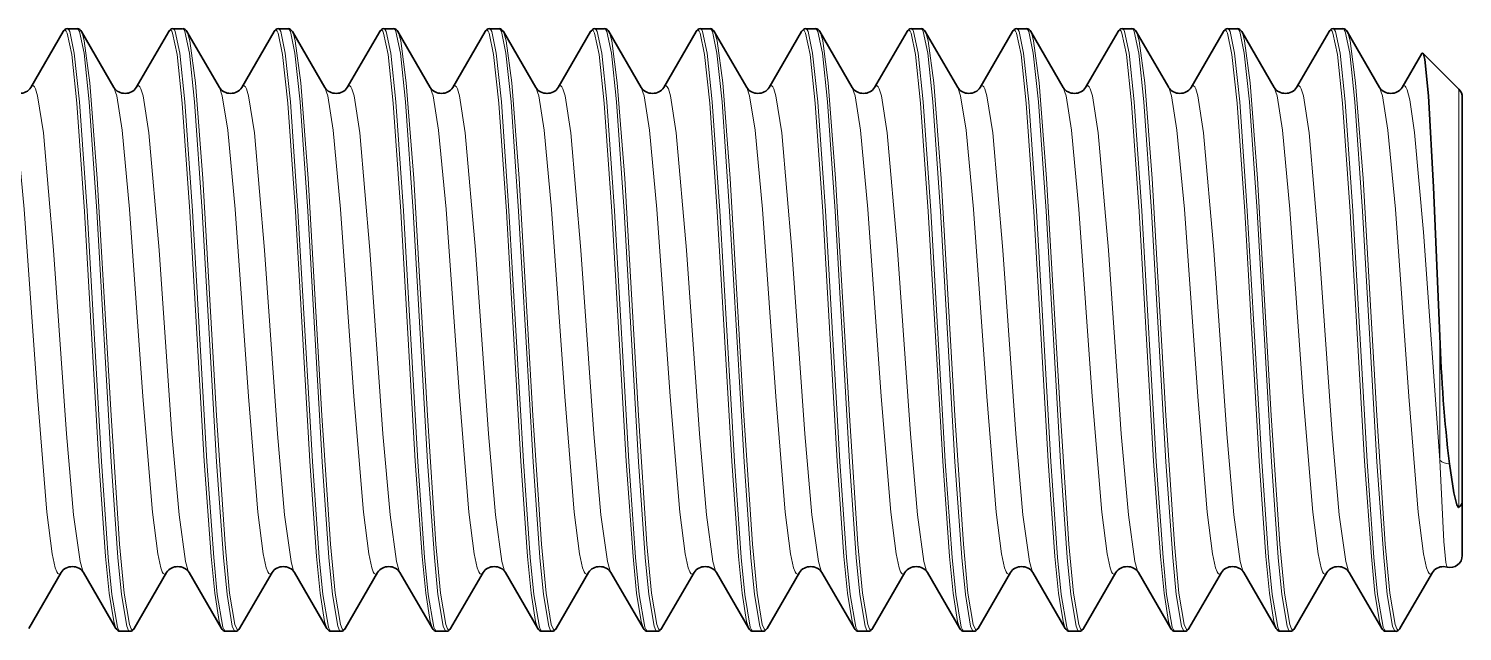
# Model space of a CAD drawing. Extents: x 276 to 976, y 40 to 757.
# Drawn here: x 285.85 to 295.36, y 384.44 to 388.44 of the extents above; entities that cross this region are included whole.
import ezdxf

# ---------------------------------------------------------------- set-up
doc = ezdxf.new("R2010")
doc.units = 0

msp = doc.modelspace()

# ---------------------------------------------------------------- linework, layer by layer
at = {"color": 7, "lineweight": 35, "ltscale": 0.010723}
for p, q in [((286.0783, 388.4178), (285.863, 388.0469)), ((286.7783, 388.4178), (286.563, 388.0469)), ((287.4783, 388.4178), (287.2629, 388.0469)), ((288.1783, 388.4178), (287.963, 388.0469)), ((288.8784, 388.4178), (288.663, 388.0469)), ((289.5783, 388.4178), (289.363, 388.0469)), ((290.2783, 388.4178), (290.063, 388.0469)), ((290.9783, 388.4178), (290.7629, 388.0469)), ((291.6783, 388.4178), (291.463, 388.0469)), ((292.3784, 388.4178), (292.163, 388.0469)), ((293.0783, 388.4178), (292.863, 388.0469)), ((293.7783, 388.4178), (293.563, 388.0469)), ((294.4783, 388.4178), (294.2629, 388.0469)), ((286.4283, 384.4565), (286.213, 384.8274)), ((287.1284, 384.4565), (286.913, 384.8274)), ((287.8283, 384.4565), (287.613, 384.8274)), ((288.5283, 384.4565), (288.313, 384.8274)), ((289.2283, 384.4565), (289.0129, 384.8274)), ((289.9283, 384.4565), (289.713, 384.8274)), ((290.6284, 384.4565), (290.413, 384.8274)), ((291.3283, 384.4565), (291.113, 384.8274)), ((292.0283, 384.4565), (291.813, 384.8274)), ((292.7283, 384.4565), (292.5129, 384.8274)), ((293.4283, 384.4565), (293.213, 384.8274)), ((294.1284, 384.4565), (293.913, 384.8274)), ((294.8283, 384.4565), (294.613, 384.8274))]:
    msp.add_line(p, q, dxfattribs=at)
at = {"color": 7, "lineweight": 35, "ltscale": 0.00161}
for p, q in [((286.1708, 388.4371), (286.1064, 388.4371)), ((288.2708, 388.4371), (288.2064, 388.4371)), ((288.9708, 388.4371), (288.9064, 388.4371)), ((289.6708, 388.4371), (289.6064, 388.4371)), ((291.7708, 388.4371), (291.7064, 388.4371)), ((292.4708, 388.4371), (292.4064, 388.4371)), ((293.1708, 388.4371), (293.1064, 388.4371)), ((286.5208, 384.4371), (286.4564, 384.4371)), ((287.2208, 384.4371), (287.1564, 384.4371)), ((287.9208, 384.4371), (287.8564, 384.4371)), ((290.0208, 384.4371), (289.9564, 384.4371)), ((290.7208, 384.4371), (290.6564, 384.4371)), ((291.4208, 384.4371), (291.3564, 384.4371)), ((293.5208, 384.4371), (293.4564, 384.4371)), ((294.2208, 384.4371), (294.1564, 384.4371)), ((294.9209, 384.4371), (294.8565, 384.4371))]:
    msp.add_line(p, q, dxfattribs=at)
at = {"color": 7, "lineweight": 35, "ltscale": 0.010724}
for p, q in [((286.199, 388.4178), (286.4144, 388.0469)), ((286.899, 388.4178), (287.1143, 388.0469)), ((287.5989, 388.4178), (287.8144, 388.0469)), ((288.299, 388.4178), (288.5143, 388.0469)), ((288.999, 388.4178), (289.2144, 388.0469)), ((289.699, 388.4178), (289.9144, 388.0469)), ((290.399, 388.4178), (290.6143, 388.0469)), ((291.0989, 388.4178), (291.3144, 388.0469)), ((291.799, 388.4178), (292.0143, 388.0469)), ((292.499, 388.4178), (292.7144, 388.0469)), ((293.199, 388.4178), (293.4144, 388.0469)), ((293.899, 388.4178), (294.1143, 388.0469)), ((294.5989, 388.4178), (294.8144, 388.0469)), ((286.549, 384.4564), (286.7643, 384.8274)), ((287.249, 384.4564), (287.4644, 384.8274)), ((287.949, 384.4564), (288.1644, 384.8274)), ((288.649, 384.4564), (288.8643, 384.8274)), ((290.049, 384.4564), (290.2643, 384.8274)), ((290.749, 384.4564), (290.9644, 384.8274)), ((291.449, 384.4564), (291.6644, 384.8274)), ((292.149, 384.4564), (292.3643, 384.8274)), ((293.549, 384.4564), (293.7643, 384.8274)), ((294.249, 384.4564), (294.4644, 384.8274))]:
    msp.add_line(p, q, dxfattribs=at)
at = {"color": 7, "lineweight": 35, "ltscale": 0.001611}
for p, q in [((286.8708, 388.4371), (286.8064, 388.4371)), ((287.5708, 388.4371), (287.5064, 388.4371)), ((290.3708, 388.4371), (290.3064, 388.4371)), ((291.0708, 388.4371), (291.0064, 388.4371)), ((293.8708, 388.4371), (293.8064, 388.4371)), ((294.5708, 388.4371), (294.5064, 388.4371)), ((288.6208, 384.4371), (288.5564, 384.4371)), ((289.3208, 384.4371), (289.2564, 384.4371)), ((292.1208, 384.4371), (292.0564, 384.4371)), ((292.8208, 384.4371), (292.7564, 384.4371))]:
    msp.add_line(p, q, dxfattribs=at)
at = {"color": 7, "lineweight": 35, "ltscale": 0.008427}
msp.add_line((295.3395, 388.0363), (295.1011, 388.2747), dxfattribs=at)
at = {"color": 7, "lineweight": 35, "ltscale": 0.006509}
msp.add_line((295.0938, 388.272), (294.963, 388.0469), dxfattribs=at)
at = {"color": 7, "lineweight": 13, "ltscale": 0.069434}
msp.add_line((295.3395, 388.0363), (295.3395, 385.2589), dxfattribs=at)
at = {"color": 7, "lineweight": 35, "ltscale": 0.066945}
msp.add_line((295.3629, 387.9797), (295.3629, 385.3019), dxfattribs=at)
at = {"color": 7, "lineweight": 13, "ltscale": 0.020564}
msp.add_line((295.2137, 385.5734), (295.2137, 386.3959), dxfattribs=at)
at = {"color": 7, "lineweight": 35, "ltscale": 0.009029}
msp.add_line((295.3629, 385.3019), (295.3629, 384.9408), dxfattribs=at)
at = {"color": 7, "lineweight": 35, "ltscale": 0.000600061}
msp.add_line((295.2386, 384.8665), (295.2625, 384.8635), dxfattribs=at)
at = {"color": 7, "lineweight": 35, "ltscale": 0.010725}
for p, q in [((285.8489, 384.4564), (286.0644, 384.8274)), ((289.3489, 384.4564), (289.5644, 384.8274)), ((292.8489, 384.4564), (293.0644, 384.8274))]:
    msp.add_line(p, q, dxfattribs=at)
at = {"color": 7, "lineweight": 35, "ltscale": 0.010635}
msp.add_line((294.9507, 384.4595), (295.1644, 384.8274), dxfattribs=at)
at = {"color": 7, "lineweight": 35, "ltscale": 0.000162119}
msp.add_line((294.9507, 384.4595), (294.9474, 384.4539), dxfattribs=at)
at = {"color": 7, "lineweight": 13, "ltscale": 0.000150475}
msp.add_line((294.9477, 384.4543), (294.9507, 384.4595), dxfattribs=at)
at = {"color": 7, "lineweight": 13}
for points in [[(286.0891, 388.4271), (286.0922, 388.4264), (286.0942, 388.425), (286.0983, 388.4204), (286.1044, 388.4085), (286.1343, 388.2655), (286.1685, 387.9438), (286.2189, 387.2226), (286.3146, 385.5666), (286.3595, 384.9341), (286.3835, 384.6903)], [(286.1064, 388.4371), (286.1095, 388.4364), (286.1115, 388.4351), (286.1156, 388.4305), (286.1217, 388.4185), (286.1516, 388.2751), (286.1857, 387.9521), (286.2362, 387.2273), (286.3318, 385.5634), (286.3768, 384.9273), (286.4008, 384.682)], [(286.1709, 388.4371), (286.174, 388.4363), (286.176, 388.435), (286.1801, 388.4303), (286.1862, 388.4183), (286.2161, 388.2744), (286.2502, 387.9512), (286.3006, 387.2264), (286.3962, 385.563), (286.4412, 384.9272), (286.4651, 384.682)], [(286.199, 388.4178), (286.2054, 388.4034), (286.2182, 388.3555), (286.2551, 388.0786), (286.3042, 387.4418), (286.3954, 385.8706), (286.4519, 385.0148), (286.4824, 384.6912)], [(286.7891, 388.4271), (286.7922, 388.4264), (286.7942, 388.425), (286.7983, 388.4204), (286.8044, 388.4085), (286.8344, 388.2655), (286.8684, 387.9438), (286.9189, 387.2226), (287.0146, 385.5666), (287.0595, 384.9341), (287.0835, 384.6903)], [(286.8064, 388.4371), (286.8095, 388.4364), (286.8115, 388.4351), (286.8156, 388.4305), (286.8217, 388.4185), (286.8516, 388.2751), (286.8857, 387.9521), (286.9362, 387.2273), (287.0319, 385.5634), (287.0768, 384.9273), (287.1008, 384.682)], [(286.8709, 388.4371), (286.874, 388.4363), (286.876, 388.435), (286.8801, 388.4303), (286.8861, 388.4183), (286.9161, 388.2744), (286.9502, 387.9512), (287.0006, 387.2264), (287.0963, 385.563), (287.1411, 384.9272), (287.1651, 384.682)], [(286.899, 388.4178), (286.9054, 388.4034), (286.9182, 388.3555), (286.9551, 388.0786), (287.0042, 387.4418), (287.0953, 385.8706), (287.1519, 385.0148), (287.1824, 384.6912)], [(287.4891, 388.4271), (287.4922, 388.4264), (287.4942, 388.425), (287.4983, 388.4204), (287.5044, 388.4085), (287.5343, 388.2655), (287.5684, 387.9438), (287.6189, 387.2226), (287.7146, 385.5666), (287.7595, 384.9341), (287.7835, 384.6903)], [(287.5064, 388.4371), (287.5095, 388.4364), (287.5115, 388.4351), (287.5156, 388.4305), (287.5217, 388.4185), (287.5516, 388.2751), (287.5858, 387.9521), (287.6362, 387.2273), (287.7319, 385.5634), (287.7768, 384.9273), (287.8008, 384.682)], [(287.5709, 388.4371), (287.5739, 388.4363), (287.576, 388.435), (287.58, 388.4303), (287.5862, 388.4183), (287.6161, 388.2744), (287.6501, 387.9512), (287.7006, 387.2264), (287.7962, 385.563), (287.8412, 384.9272), (287.8651, 384.682)], [(287.5989, 388.4178), (287.6054, 388.4034), (287.6182, 388.3555), (287.6552, 388.0786), (287.7042, 387.4418), (287.7953, 385.8706), (287.8519, 385.0148), (287.8824, 384.6912)], [(288.1891, 388.4271), (288.1922, 388.4264), (288.1942, 388.425), (288.1983, 388.4204), (288.2044, 388.4085), (288.2343, 388.2655), (288.2684, 387.9438), (288.3189, 387.2226), (288.4146, 385.5666), (288.4595, 384.9341), (288.4835, 384.6903)], [(288.2064, 388.4371), (288.2095, 388.4364), (288.2115, 388.4351), (288.2156, 388.4305), (288.2217, 388.4185), (288.2516, 388.2751), (288.2857, 387.9521), (288.3362, 387.2273), (288.4319, 385.5634), (288.4768, 384.9273), (288.5008, 384.682)], [(288.2709, 388.4371), (288.2739, 388.4363), (288.276, 388.435), (288.28, 388.4303), (288.2861, 388.4183), (288.3161, 388.2744), (288.3502, 387.9512), (288.4006, 387.2264), (288.4962, 385.563), (288.5411, 384.9272), (288.5651, 384.682)], [(288.299, 388.4178), (288.3054, 388.4034), (288.3182, 388.3555), (288.3551, 388.0786), (288.4042, 387.4418), (288.4954, 385.8706), (288.5519, 385.0148), (288.5824, 384.6912)], [(288.8891, 388.4271), (288.8922, 388.4264), (288.8942, 388.425), (288.8983, 388.4204), (288.9044, 388.4085), (288.9343, 388.2655), (288.9684, 387.9438), (289.0189, 387.2226), (289.1146, 385.5666), (289.1595, 384.9341), (289.1835, 384.6903)], [(288.9064, 388.4371), (288.9095, 388.4364), (288.9115, 388.4351), (288.9156, 388.4305), (288.9217, 388.4185), (288.9517, 388.2751), (288.9857, 387.9521), (289.0362, 387.2273), (289.1318, 385.5634), (289.1768, 384.9273), (289.2008, 384.682)], [(288.9709, 388.4371), (288.9739, 388.4363), (288.976, 388.435), (288.98, 388.4303), (288.9861, 388.4183), (289.0161, 388.2744), (289.0502, 387.9512), (289.1006, 387.2264), (289.1962, 385.563), (289.2411, 384.9272), (289.2651, 384.682)], [(288.999, 388.4178), (289.0054, 388.4034), (289.0182, 388.3555), (289.0551, 388.0786), (289.1042, 387.4418), (289.1954, 385.8706), (289.2519, 385.0148), (289.2824, 384.6912)], [(289.5891, 388.4271), (289.5922, 388.4264), (289.5942, 388.425), (289.5983, 388.4204), (289.6044, 388.4085), (289.6343, 388.2655), (289.6685, 387.9438), (289.7189, 387.2226), (289.8146, 385.5666), (289.8595, 384.9341), (289.8835, 384.6903)], [(289.6064, 388.4371), (289.6095, 388.4364), (289.6115, 388.4351), (289.6156, 388.4305), (289.6217, 388.4185), (289.6516, 388.2751), (289.6857, 387.9521), (289.7362, 387.2273), (289.8318, 385.5634), (289.8768, 384.9273), (289.9008, 384.682)], [(289.6709, 388.4371), (289.674, 388.4363), (289.676, 388.435), (289.6801, 388.4303), (289.6862, 388.4183), (289.7161, 388.2744), (289.7502, 387.9512), (289.8006, 387.2264), (289.8962, 385.563), (289.9412, 384.9272), (289.9651, 384.682)], [(289.699, 388.4178), (289.7054, 388.4034), (289.7182, 388.3555), (289.7551, 388.0786), (289.8042, 387.4418), (289.8954, 385.8706), (289.9519, 385.0148), (289.9824, 384.6912)], [(290.2891, 388.4271), (290.2922, 388.4264), (290.2942, 388.425), (290.2983, 388.4204), (290.3044, 388.4085), (290.3344, 388.2655), (290.3684, 387.9438), (290.4189, 387.2226), (290.5146, 385.5666), (290.5595, 384.9341), (290.5835, 384.6903)], [(290.3064, 388.4371), (290.3095, 388.4364), (290.3115, 388.4351), (290.3156, 388.4305), (290.3217, 388.4185), (290.3516, 388.2751), (290.3857, 387.9521), (290.4362, 387.2273), (290.5319, 385.5634), (290.5768, 384.9273), (290.6008, 384.682)], [(290.3709, 388.4371), (290.374, 388.4363), (290.376, 388.435), (290.3801, 388.4303), (290.3861, 388.4183), (290.4161, 388.2744), (290.4502, 387.9512), (290.5006, 387.2264), (290.5963, 385.563), (290.6411, 384.9272), (290.6651, 384.682)], [(290.399, 388.4178), (290.4054, 388.4034), (290.4182, 388.3555), (290.4551, 388.0786), (290.5042, 387.4418), (290.5953, 385.8706), (290.6519, 385.0148), (290.6824, 384.6912)], [(290.9891, 388.4271), (290.9922, 388.4264), (290.9942, 388.425), (290.9983, 388.4204), (291.0044, 388.4085), (291.0343, 388.2655), (291.0684, 387.9438), (291.1189, 387.2226), (291.2146, 385.5666), (291.2595, 384.9341), (291.2835, 384.6903)], [(291.0064, 388.4371), (291.0095, 388.4364), (291.0115, 388.4351), (291.0156, 388.4305), (291.0217, 388.4185), (291.0516, 388.2751), (291.0858, 387.9521), (291.1362, 387.2273), (291.2319, 385.5634), (291.2768, 384.9273), (291.3008, 384.682)], [(291.0709, 388.4371), (291.0739, 388.4363), (291.076, 388.435), (291.08, 388.4303), (291.0862, 388.4183), (291.1161, 388.2744), (291.1501, 387.9512), (291.2006, 387.2264), (291.2962, 385.563), (291.3412, 384.9272), (291.3651, 384.682)], [(291.0989, 388.4178), (291.1054, 388.4034), (291.1182, 388.3555), (291.1552, 388.0786), (291.2042, 387.4418), (291.2953, 385.8706), (291.3519, 385.0148), (291.3824, 384.6912)], [(291.6891, 388.4271), (291.6922, 388.4264), (291.6942, 388.425), (291.6983, 388.4204), (291.7044, 388.4085), (291.7343, 388.2655), (291.7684, 387.9438), (291.8189, 387.2226), (291.9146, 385.5666), (291.9595, 384.9341), (291.9835, 384.6903)], [(291.7064, 388.4371), (291.7095, 388.4364), (291.7115, 388.4351), (291.7156, 388.4305), (291.7217, 388.4185), (291.7516, 388.2751), (291.7857, 387.9521), (291.8362, 387.2273), (291.9319, 385.5634), (291.9768, 384.9273), (292.0008, 384.682)], [(291.7709, 388.4371), (291.7739, 388.4363), (291.776, 388.435), (291.78, 388.4303), (291.7861, 388.4183), (291.8161, 388.2744), (291.8502, 387.9512), (291.9006, 387.2264), (291.9962, 385.563), (292.0411, 384.9272), (292.0651, 384.682)], [(291.799, 388.4178), (291.8054, 388.4034), (291.8182, 388.3555), (291.8551, 388.0786), (291.9042, 387.4418), (291.9954, 385.8706), (292.0519, 385.0148), (292.0824, 384.6912)], [(292.3891, 388.4271), (292.3922, 388.4264), (292.3942, 388.425), (292.3983, 388.4204), (292.4044, 388.4085), (292.4343, 388.2655), (292.4684, 387.9438), (292.5189, 387.2226), (292.6146, 385.5666), (292.6595, 384.9341), (292.6835, 384.6903)], [(292.4064, 388.4371), (292.4095, 388.4364), (292.4115, 388.4351), (292.4156, 388.4305), (292.4217, 388.4185), (292.4517, 388.2751), (292.4857, 387.9521), (292.5362, 387.2273), (292.6318, 385.5634), (292.6768, 384.9273), (292.7008, 384.682)], [(292.4709, 388.4371), (292.4739, 388.4363), (292.476, 388.435), (292.48, 388.4303), (292.4861, 388.4183), (292.5161, 388.2744), (292.5502, 387.9512), (292.6006, 387.2264), (292.6962, 385.563), (292.7411, 384.9272), (292.7651, 384.682)], [(292.499, 388.4178), (292.5054, 388.4034), (292.5182, 388.3555), (292.5551, 388.0786), (292.6042, 387.4418), (292.6954, 385.8706), (292.7519, 385.0148), (292.7824, 384.6912)], [(293.0891, 388.4271), (293.0922, 388.4264), (293.0942, 388.425), (293.0983, 388.4204), (293.1044, 388.4085), (293.1343, 388.2655), (293.1685, 387.9438), (293.2189, 387.2226), (293.3146, 385.5666), (293.3595, 384.9341), (293.3835, 384.6903)], [(293.1064, 388.4371), (293.1095, 388.4364), (293.1115, 388.4351), (293.1156, 388.4305), (293.1217, 388.4185), (293.1516, 388.2751), (293.1857, 387.9521), (293.2362, 387.2273), (293.3318, 385.5634), (293.3768, 384.9273), (293.4008, 384.682)], [(293.1709, 388.4371), (293.174, 388.4363), (293.176, 388.435), (293.1801, 388.4303), (293.1862, 388.4183), (293.2161, 388.2744), (293.2502, 387.9512), (293.3006, 387.2264), (293.3962, 385.563), (293.4412, 384.9272), (293.4651, 384.682)], [(293.199, 388.4178), (293.2054, 388.4034), (293.2182, 388.3555), (293.2551, 388.0786), (293.3042, 387.4418), (293.3954, 385.8706), (293.4519, 385.0148), (293.4824, 384.6912)], [(293.7891, 388.4271), (293.7922, 388.4264), (293.7942, 388.425), (293.7983, 388.4204), (293.8044, 388.4085), (293.8344, 388.2655), (293.8684, 387.9438), (293.9189, 387.2226), (294.0146, 385.5666), (294.0595, 384.9341), (294.0835, 384.6903)], [(293.8064, 388.4371), (293.8095, 388.4364), (293.8115, 388.4351), (293.8156, 388.4305), (293.8217, 388.4185), (293.8516, 388.2751), (293.8857, 387.9521), (293.9362, 387.2273), (294.0319, 385.5634), (294.0768, 384.9273), (294.1008, 384.682)], [(293.8709, 388.4371), (293.874, 388.4363), (293.876, 388.435), (293.8801, 388.4303), (293.8861, 388.4183), (293.9161, 388.2744), (293.9502, 387.9512), (294.0006, 387.2264), (294.0963, 385.563), (294.1411, 384.9272), (294.1651, 384.682)], [(293.899, 388.4178), (293.9054, 388.4034), (293.9182, 388.3555), (293.9551, 388.0786), (294.0042, 387.4418), (294.0953, 385.8706), (294.1519, 385.0148), (294.1824, 384.6912)], [(294.4891, 388.4271), (294.4922, 388.4264), (294.4942, 388.425), (294.4983, 388.4204), (294.5044, 388.4085), (294.5343, 388.2655), (294.5684, 387.9438), (294.6189, 387.2226), (294.7146, 385.5666), (294.7595, 384.9341), (294.7835, 384.6903)], [(294.5064, 388.4371), (294.5095, 388.4364), (294.5115, 388.4351), (294.5156, 388.4305), (294.5217, 388.4185), (294.5516, 388.2751), (294.5858, 387.9521), (294.6362, 387.2273), (294.7319, 385.5634), (294.7768, 384.9273), (294.8008, 384.682)], [(294.5709, 388.4371), (294.5739, 388.4363), (294.576, 388.435), (294.58, 388.4303), (294.5862, 388.4183), (294.6161, 388.2744), (294.6501, 387.9512), (294.7006, 387.2264), (294.7962, 385.563), (294.8412, 384.9272), (294.8651, 384.682)], [(294.5989, 388.4178), (294.6054, 388.4034), (294.6182, 388.3555), (294.6552, 388.0786), (294.7042, 387.4418), (294.7953, 385.8706), (294.8519, 385.0148), (294.8824, 384.6912)], [(286.0511, 384.816), (286.046, 384.8178), (286.0425, 384.821), (286.0356, 384.8319), (286.0253, 384.8595), (286.0053, 384.9514), (285.9699, 385.2285), (285.9069, 385.995), (285.8185, 387.2397), (285.7695, 387.7625), (285.7335, 387.9906), (285.7144, 388.0469)], [(286.213, 384.8274), (286.2051, 384.8447), (286.1898, 384.9015), (286.1468, 385.2101), (286.1001, 385.748), (286.014, 386.9681), (285.9465, 387.7453), (285.9082, 387.9917), (285.8941, 388.0373), (285.887, 388.0507), (285.8821, 388.0559), (285.8798, 388.0574), (285.8762, 388.0582)], [(286.7512, 384.816), (286.746, 384.8178), (286.7425, 384.821), (286.7356, 384.8319), (286.7253, 384.8595), (286.7053, 384.9514), (286.6699, 385.2285), (286.6069, 385.995), (286.5185, 387.2397), (286.4695, 387.7625), (286.4335, 387.9906), (286.4144, 388.0469)], [(286.913, 384.8274), (286.9052, 384.8447), (286.8898, 384.9015), (286.8468, 385.2101), (286.8, 385.748), (286.714, 386.9681), (286.6465, 387.7453), (286.6082, 387.9917), (286.5941, 388.0373), (286.5869, 388.0507), (286.5822, 388.0559), (286.5798, 388.0574), (286.5762, 388.0582)], [(287.4512, 384.816), (287.446, 384.8178), (287.4425, 384.821), (287.4356, 384.8319), (287.4253, 384.8595), (287.4053, 384.9514), (287.3699, 385.2285), (287.3069, 385.995), (287.2184, 387.2397), (287.1695, 387.7625), (287.1335, 387.9906), (287.1143, 388.0469)], [(287.613, 384.8274), (287.6052, 384.8447), (287.5898, 384.9015), (287.5468, 385.2101), (287.5001, 385.748), (287.414, 386.9681), (287.3466, 387.7453), (287.3082, 387.9917), (287.2941, 388.0373), (287.2869, 388.0507), (287.2822, 388.0559), (287.2798, 388.0574), (287.2762, 388.0582)], [(288.1512, 384.816), (288.1459, 384.8178), (288.1425, 384.821), (288.1356, 384.8319), (288.1253, 384.8595), (288.1053, 384.9514), (288.0699, 385.2285), (288.007, 385.995), (287.9185, 387.2397), (287.8695, 387.7625), (287.8335, 387.9906), (287.8144, 388.0469)], [(288.313, 384.8274), (288.3052, 384.8447), (288.2898, 384.9015), (288.2468, 385.2101), (288.2001, 385.748), (288.114, 386.9681), (288.0466, 387.7453), (288.0082, 387.9917), (287.9941, 388.0373), (287.9869, 388.0507), (287.9821, 388.0559), (287.9797, 388.0574), (287.9761, 388.0582)], [(288.8512, 384.816), (288.8459, 384.8178), (288.8425, 384.821), (288.8356, 384.8319), (288.8253, 384.8595), (288.8053, 384.9514), (288.7699, 385.2285), (288.7069, 385.995), (288.6185, 387.2397), (288.5695, 387.7625), (288.5334, 387.9906), (288.5143, 388.0469)], [(289.0129, 384.8274), (289.0052, 384.8447), (288.9898, 384.9015), (288.9468, 385.2101), (288.9001, 385.748), (288.814, 386.9681), (288.7466, 387.7453), (288.7082, 387.9917), (288.6941, 388.0373), (288.687, 388.0507), (288.6822, 388.0559), (288.6797, 388.0574), (288.6761, 388.0582)], [(289.5511, 384.816), (289.546, 384.8178), (289.5425, 384.821), (289.5356, 384.8319), (289.5253, 384.8595), (289.5053, 384.9514), (289.4699, 385.2285), (289.4069, 385.995), (289.3185, 387.2397), (289.2695, 387.7625), (289.2335, 387.9906), (289.2144, 388.0469)], [(289.713, 384.8274), (289.7051, 384.8447), (289.6898, 384.9015), (289.6468, 385.2101), (289.6001, 385.748), (289.514, 386.9681), (289.4465, 387.7453), (289.4082, 387.9917), (289.3941, 388.0373), (289.387, 388.0507), (289.3821, 388.0559), (289.3798, 388.0574), (289.3762, 388.0582)], [(290.2512, 384.816), (290.246, 384.8178), (290.2425, 384.821), (290.2356, 384.8319), (290.2253, 384.8595), (290.2053, 384.9514), (290.1699, 385.2285), (290.1069, 385.995), (290.0185, 387.2397), (289.9695, 387.7625), (289.9335, 387.9906), (289.9144, 388.0469)], [(290.413, 384.8274), (290.4052, 384.8447), (290.3898, 384.9015), (290.3468, 385.2101), (290.3, 385.748), (290.214, 386.9681), (290.1465, 387.7453), (290.1082, 387.9917), (290.0941, 388.0373), (290.0869, 388.0507), (290.0822, 388.0559), (290.0798, 388.0574), (290.0762, 388.0582)], [(290.9512, 384.816), (290.946, 384.8178), (290.9425, 384.821), (290.9356, 384.8319), (290.9253, 384.8595), (290.9053, 384.9514), (290.8699, 385.2285), (290.8069, 385.995), (290.7184, 387.2397), (290.6695, 387.7625), (290.6335, 387.9906), (290.6143, 388.0469)], [(291.113, 384.8274), (291.1052, 384.8447), (291.0898, 384.9015), (291.0468, 385.2101), (291.0001, 385.748), (290.914, 386.9681), (290.8466, 387.7453), (290.8082, 387.9917), (290.7941, 388.0373), (290.7869, 388.0507), (290.7822, 388.0559), (290.7798, 388.0574), (290.7762, 388.0582)], [(291.6512, 384.816), (291.6459, 384.8178), (291.6425, 384.821), (291.6356, 384.8319), (291.6253, 384.8595), (291.6053, 384.9514), (291.5699, 385.2285), (291.507, 385.995), (291.4185, 387.2397), (291.3695, 387.7625), (291.3335, 387.9906), (291.3144, 388.0469)], [(291.813, 384.8274), (291.8052, 384.8447), (291.7898, 384.9015), (291.7468, 385.2101), (291.7001, 385.748), (291.614, 386.9681), (291.5466, 387.7453), (291.5082, 387.9917), (291.4941, 388.0373), (291.4869, 388.0507), (291.4821, 388.0559), (291.4797, 388.0574), (291.4761, 388.0582)], [(292.3512, 384.816), (292.3459, 384.8178), (292.3425, 384.821), (292.3356, 384.8319), (292.3253, 384.8595), (292.3053, 384.9514), (292.2699, 385.2285), (292.2069, 385.995), (292.1185, 387.2397), (292.0695, 387.7625), (292.0334, 387.9906), (292.0143, 388.0469)], [(292.5129, 384.8274), (292.5052, 384.8447), (292.4898, 384.9015), (292.4468, 385.2101), (292.4001, 385.748), (292.314, 386.9681), (292.2466, 387.7453), (292.2082, 387.9917), (292.1941, 388.0373), (292.187, 388.0507), (292.1822, 388.0559), (292.1797, 388.0574), (292.1761, 388.0582)], [(293.0511, 384.816), (293.046, 384.8178), (293.0425, 384.821), (293.0356, 384.8319), (293.0253, 384.8595), (293.0053, 384.9514), (292.9699, 385.2285), (292.9069, 385.995), (292.8185, 387.2397), (292.7695, 387.7625), (292.7335, 387.9906), (292.7144, 388.0469)], [(293.213, 384.8274), (293.2051, 384.8447), (293.1898, 384.9015), (293.1468, 385.2101), (293.1001, 385.748), (293.014, 386.9681), (292.9465, 387.7453), (292.9082, 387.9917), (292.8941, 388.0373), (292.887, 388.0507), (292.8821, 388.0559), (292.8798, 388.0574), (292.8762, 388.0582)], [(293.7512, 384.816), (293.746, 384.8178), (293.7425, 384.821), (293.7356, 384.8319), (293.7253, 384.8595), (293.7053, 384.9514), (293.6699, 385.2285), (293.6069, 385.995), (293.5185, 387.2397), (293.4695, 387.7625), (293.4335, 387.9906), (293.4144, 388.0469)], [(293.913, 384.8274), (293.9052, 384.8447), (293.8898, 384.9015), (293.8468, 385.2101), (293.8, 385.748), (293.714, 386.9681), (293.6465, 387.7453), (293.6082, 387.9917), (293.5941, 388.0373), (293.5869, 388.0507), (293.5822, 388.0559), (293.5798, 388.0574), (293.5762, 388.0582)], [(294.4512, 384.816), (294.446, 384.8178), (294.4425, 384.821), (294.4356, 384.8319), (294.4253, 384.8595), (294.4053, 384.9514), (294.3699, 385.2285), (294.3069, 385.995), (294.2184, 387.2397), (294.1695, 387.7625), (294.1335, 387.9906), (294.1143, 388.0469)], [(294.613, 384.8274), (294.6052, 384.8447), (294.5898, 384.9015), (294.5468, 385.2101), (294.5001, 385.748), (294.414, 386.9681), (294.3466, 387.7453), (294.3082, 387.9917), (294.2941, 388.0373), (294.2869, 388.0507), (294.2822, 388.0559), (294.2798, 388.0574), (294.2762, 388.0582)], [(295.1512, 384.816), (295.1459, 384.8178), (295.1425, 384.821), (295.1356, 384.8319), (295.1253, 384.8595), (295.1053, 384.9514), (295.0699, 385.2285), (295.007, 385.995), (294.9185, 387.2397), (294.8695, 387.7625), (294.8335, 387.9906), (294.8144, 388.0469)], [(295.2137, 385.5734), (295.1052, 387.0868), (295.0462, 387.748), (295.014, 387.9658), (294.9969, 388.0302), (294.9877, 388.0495), (294.9831, 388.0551), (294.9785, 388.0579), (294.9761, 388.0582)], [(295.2137, 385.5734), (295.2394, 385.0342), (295.2529, 384.8944), (295.2593, 384.8675), (295.2614, 384.8641), (295.2625, 384.8635)], [(286.4283, 384.4565), (286.4131, 384.5012), (286.3835, 384.6903)], [(286.4564, 384.4371), (286.4543, 384.4375), (286.4502, 384.4403), (286.446, 384.4459), (286.4378, 384.4652), (286.4008, 384.682)], [(286.4651, 384.682), (286.5, 384.4719), (286.512, 384.4435), (286.516, 384.439), (286.518, 384.4378), (286.5209, 384.4371)], [(286.4824, 384.6912), (286.5173, 384.4819), (286.5293, 384.4535), (286.5333, 384.4491), (286.5353, 384.4478), (286.5382, 384.4471)], [(287.1284, 384.4565), (287.1131, 384.5012), (287.0835, 384.6903)], [(287.1564, 384.4371), (287.1544, 384.4375), (287.1502, 384.4403), (287.1461, 384.4459), (287.1378, 384.4652), (287.1008, 384.682)], [(287.1651, 384.682), (287.2, 384.4719), (287.212, 384.4435), (287.216, 384.439), (287.218, 384.4378), (287.2209, 384.4371)], [(287.1824, 384.6912), (287.2173, 384.4819), (287.2293, 384.4535), (287.2333, 384.4491), (287.2353, 384.4478), (287.2382, 384.4471)], [(287.8283, 384.4565), (287.8131, 384.5012), (287.7835, 384.6903)], [(287.8564, 384.4371), (287.8544, 384.4375), (287.8502, 384.4403), (287.8461, 384.4459), (287.8378, 384.4652), (287.8008, 384.682)], [(287.8651, 384.682), (287.9, 384.4719), (287.912, 384.4435), (287.916, 384.439), (287.918, 384.4378), (287.9209, 384.4371)], [(287.8824, 384.6912), (287.9173, 384.4819), (287.9293, 384.4535), (287.9333, 384.4491), (287.9353, 384.4478), (287.9382, 384.4471)], [(288.5283, 384.4565), (288.5131, 384.5012), (288.4835, 384.6903)], [(288.5564, 384.4371), (288.5544, 384.4375), (288.5502, 384.4403), (288.5461, 384.4459), (288.5378, 384.4652), (288.5008, 384.682)], [(288.5651, 384.682), (288.6, 384.4719), (288.612, 384.4435), (288.616, 384.439), (288.618, 384.4378), (288.6209, 384.4371)], [(288.5824, 384.6912), (288.6173, 384.4819), (288.6293, 384.4535), (288.6333, 384.4491), (288.6353, 384.4478), (288.6382, 384.4471)], [(289.2283, 384.4565), (289.2131, 384.5012), (289.1835, 384.6903)], [(289.2564, 384.4371), (289.2543, 384.4375), (289.2502, 384.4403), (289.246, 384.4459), (289.2378, 384.4652), (289.2008, 384.682)], [(289.2651, 384.682), (289.3, 384.4719), (289.312, 384.4435), (289.316, 384.439), (289.318, 384.4378), (289.3209, 384.4371)], [(289.2824, 384.6912), (289.3173, 384.4819), (289.3293, 384.4535), (289.3333, 384.4491), (289.3353, 384.4478), (289.3382, 384.4471)], [(289.9283, 384.4565), (289.9131, 384.5012), (289.8835, 384.6903)], [(289.9564, 384.4371), (289.9543, 384.4375), (289.9502, 384.4403), (289.946, 384.4459), (289.9378, 384.4652), (289.9008, 384.682)], [(289.9651, 384.682), (290, 384.4719), (290.012, 384.4435), (290.016, 384.439), (290.018, 384.4378), (290.0209, 384.4371)], [(289.9824, 384.6912), (290.0173, 384.4819), (290.0293, 384.4535), (290.0333, 384.4491), (290.0353, 384.4478), (290.0382, 384.4471)], [(290.6284, 384.4565), (290.6131, 384.5012), (290.5835, 384.6903)], [(290.6564, 384.4371), (290.6544, 384.4375), (290.6502, 384.4403), (290.6461, 384.4459), (290.6378, 384.4652), (290.6008, 384.682)], [(290.6651, 384.682), (290.7, 384.4719), (290.712, 384.4435), (290.716, 384.439), (290.718, 384.4378), (290.7209, 384.4371)], [(290.6824, 384.6912), (290.7173, 384.4819), (290.7293, 384.4535), (290.7333, 384.4491), (290.7353, 384.4478), (290.7382, 384.4471)], [(291.3283, 384.4565), (291.3131, 384.5012), (291.2835, 384.6903)], [(291.3564, 384.4371), (291.3544, 384.4375), (291.3502, 384.4403), (291.3461, 384.4459), (291.3378, 384.4652), (291.3008, 384.682)], [(291.3651, 384.682), (291.4, 384.4719), (291.412, 384.4435), (291.416, 384.439), (291.418, 384.4378), (291.4209, 384.4371)], [(291.3824, 384.6912), (291.4173, 384.4819), (291.4293, 384.4535), (291.4333, 384.4491), (291.4353, 384.4478), (291.4382, 384.4471)], [(292.0283, 384.4565), (292.0131, 384.5012), (291.9835, 384.6903)], [(292.0564, 384.4371), (292.0544, 384.4375), (292.0502, 384.4403), (292.0461, 384.4459), (292.0378, 384.4652), (292.0008, 384.682)], [(292.0651, 384.682), (292.1, 384.4719), (292.112, 384.4435), (292.116, 384.439), (292.118, 384.4378), (292.1209, 384.4371)], [(292.0824, 384.6912), (292.1173, 384.4819), (292.1293, 384.4535), (292.1333, 384.4491), (292.1353, 384.4478), (292.1382, 384.4471)], [(292.7283, 384.4565), (292.7131, 384.5012), (292.6835, 384.6903)], [(292.7564, 384.4371), (292.7543, 384.4375), (292.7502, 384.4403), (292.746, 384.4459), (292.7378, 384.4652), (292.7008, 384.682)], [(292.7651, 384.682), (292.8, 384.4719), (292.812, 384.4435), (292.816, 384.439), (292.818, 384.4378), (292.8209, 384.4371)], [(292.7824, 384.6912), (292.8173, 384.4819), (292.8293, 384.4535), (292.8333, 384.4491), (292.8353, 384.4478), (292.8382, 384.4471)], [(293.4283, 384.4565), (293.4131, 384.5012), (293.3835, 384.6903)], [(293.4564, 384.4371), (293.4543, 384.4375), (293.4502, 384.4403), (293.446, 384.4459), (293.4378, 384.4652), (293.4008, 384.682)], [(293.4651, 384.682), (293.5, 384.4719), (293.512, 384.4435), (293.516, 384.439), (293.518, 384.4378), (293.5209, 384.4371)], [(293.4824, 384.6912), (293.5173, 384.4819), (293.5293, 384.4535), (293.5333, 384.4491), (293.5353, 384.4478), (293.5382, 384.4471)], [(294.1284, 384.4565), (294.1131, 384.5012), (294.0835, 384.6903)], [(294.1564, 384.4371), (294.1544, 384.4375), (294.1502, 384.4403), (294.1461, 384.4459), (294.1378, 384.4652), (294.1008, 384.682)], [(294.1651, 384.682), (294.2, 384.4719), (294.212, 384.4435), (294.216, 384.439), (294.218, 384.4378), (294.2209, 384.4371)], [(294.1824, 384.6912), (294.2173, 384.4819), (294.2293, 384.4535), (294.2333, 384.4491), (294.2353, 384.4478), (294.2382, 384.4471)], [(294.8283, 384.4565), (294.8131, 384.5012), (294.7835, 384.6903)], [(294.8564, 384.4371), (294.8544, 384.4375), (294.8502, 384.4403), (294.8461, 384.4459), (294.8378, 384.4652), (294.8008, 384.682)], [(294.8651, 384.682), (294.9, 384.4719), (294.912, 384.4435), (294.916, 384.439), (294.918, 384.4378), (294.9209, 384.4371)], [(294.8824, 384.6912), (294.9173, 384.4819), (294.9293, 384.4535), (294.9333, 384.4491), (294.9353, 384.4478), (294.9382, 384.4471)]]:
    msp.add_lwpolyline(points, dxfattribs=at)
at = {"color": 7, "lineweight": 35}
for points in [[(295.1011, 388.2747), (295.1025, 388.2729), (295.1053, 388.2673), (295.1136, 388.2336), (295.1385, 387.9904), (295.1721, 387.3844), (295.2137, 386.3959)], [(295.2782, 385.5484), (295.3071, 385.3566), (295.3256, 385.2759), (295.3383, 385.2583), (295.3395, 385.2589)]]:
    msp.add_lwpolyline(points, dxfattribs=at)
for centre, radius, start, end in [((286.1089, 388.4041), 0.0333, 94.25374, 155.78943), ((286.1684, 388.4041), 0.0333, 24.25249, 85.75423), ((286.8089, 388.4041), 0.0333, 94.25374, 155.78943), ((286.8684, 388.4041), 0.0333, 24.25249, 85.75423), ((287.5089, 388.4041), 0.0333, 94.25374, 155.78943), ((287.5684, 388.4041), 0.0333, 24.25249, 85.75423), ((288.2089, 388.4041), 0.0333, 94.25374, 155.78943), ((288.2684, 388.4041), 0.0333, 24.25249, 85.75423), ((288.9089, 388.4041), 0.0333, 94.25374, 155.78943), ((288.9684, 388.4041), 0.0333, 24.25249, 85.75423), ((289.6089, 388.4041), 0.0333, 94.25374, 155.78943), ((289.6684, 388.4041), 0.0333, 24.25249, 85.75423), ((290.3089, 388.4041), 0.0333, 94.25374, 155.78943), ((290.3684, 388.4041), 0.0333, 24.25249, 85.75423), ((291.0089, 388.4041), 0.0333, 94.25374, 155.78943), ((291.0684, 388.4041), 0.0333, 24.2525, 85.75423), ((291.7089, 388.4041), 0.0333, 94.25374, 155.78943), ((291.7684, 388.4041), 0.0333, 24.25249, 85.75423), ((292.4089, 388.4041), 0.0333, 94.25374, 155.78943), ((292.4684, 388.4041), 0.0333, 24.2525, 85.75423), ((293.1089, 388.4041), 0.0333, 94.25374, 155.78943), ((293.1684, 388.4041), 0.0333, 24.25249, 85.75423), ((293.8089, 388.4041), 0.0333, 94.25374, 155.78943), ((293.8684, 388.4041), 0.0333, 24.25249, 85.75423), ((294.5089, 388.4041), 0.0333, 94.25374, 155.78943), ((294.5684, 388.4041), 0.0333, 24.2525, 85.75423), ((295.0983, 388.2715), 0.00439, 48.89143, 173.15159), ((285.7901, 388.0956), 0.0878, 269.03811, 326.21023), ((286.4872, 388.0956), 0.0878, 213.78976, 270.96189), ((286.4901, 388.0956), 0.0878, 269.03811, 326.21025), ((287.1872, 388.0956), 0.0878, 213.78976, 270.96189), ((287.1901, 388.0956), 0.0878, 269.03812, 326.21024), ((287.8872, 388.0956), 0.0878, 213.78976, 270.96189), ((287.8901, 388.0956), 0.0878, 269.03811, 326.21024), ((288.5872, 388.0956), 0.0878, 213.78976, 270.96189), ((288.5901, 388.0956), 0.0878, 269.03812, 326.21024), ((289.2872, 388.0956), 0.0878, 213.78976, 270.96189), ((289.2901, 388.0956), 0.0878, 269.03811, 326.21024), ((289.9872, 388.0956), 0.0878, 213.78976, 270.96189), ((289.9901, 388.0956), 0.0878, 269.03812, 326.21024), ((290.6872, 388.0956), 0.0878, 213.78976, 270.96189), ((290.6901, 388.0956), 0.0878, 269.03811, 326.21024), ((291.3872, 388.0956), 0.0878, 213.78976, 270.96189), ((291.3901, 388.0956), 0.0878, 269.03811, 326.21024), ((292.0872, 388.0956), 0.0878, 213.78976, 270.96189), ((292.0901, 388.0956), 0.0878, 269.03811, 326.21024), ((292.7872, 388.0956), 0.0878, 213.78976, 270.96189), ((292.7901, 388.0956), 0.0878, 269.03812, 326.21024), ((293.4872, 388.0956), 0.0878, 213.78976, 270.96189), ((293.4901, 388.0956), 0.0878, 269.03811, 326.21024), ((294.1872, 388.0956), 0.0878, 213.78976, 270.96189), ((294.1901, 388.0956), 0.0878, 269.03811, 326.21024), ((294.8872, 388.0956), 0.0878, 213.78976, 270.96189), ((294.8901, 388.0956), 0.0878, 269.03811, 326.21024), ((295.2829, 387.9797), 0.08, 0.00449, 44.99551), ((305.0633, 386.7038), 9.8537, 181.79041, 186.73406), ((295.3085, 385.3041), 0.0546, 304.39736, 357.68616), ((286.1372, 384.7787), 0.0878, 89.03811, 146.21024), ((286.1401, 384.7787), 0.0878, 33.78976, 90.96188), ((286.8372, 384.7787), 0.0878, 89.03811, 146.21024), ((286.8401, 384.7787), 0.0878, 33.78977, 90.96189), ((287.5372, 384.7787), 0.0878, 89.03811, 146.21024), ((287.5401, 384.7787), 0.0878, 33.78976, 90.96189), ((288.2372, 384.7787), 0.0878, 89.03811, 146.21024), ((288.2401, 384.7787), 0.0878, 33.78976, 90.96189), ((288.9372, 384.7787), 0.0878, 89.03811, 146.21024), ((288.9401, 384.7787), 0.0878, 33.78976, 90.96189), ((289.6372, 384.7787), 0.0878, 89.03811, 146.21024), ((289.6401, 384.7787), 0.0878, 33.78976, 90.96189), ((290.3372, 384.7787), 0.0878, 89.03811, 146.21024), ((290.3401, 384.7787), 0.0878, 33.78976, 90.96189), ((291.0372, 384.7787), 0.0878, 89.03811, 146.21024), ((291.0401, 384.7787), 0.0878, 33.78976, 90.96189), ((291.7372, 384.7787), 0.0878, 89.03811, 146.21024), ((291.7401, 384.7787), 0.0878, 33.78976, 90.96189), ((292.4372, 384.7787), 0.0878, 89.03811, 146.21024), ((292.4401, 384.7787), 0.0878, 33.78976, 90.96189), ((293.1372, 384.7787), 0.0878, 89.03811, 146.21024), ((293.1401, 384.7787), 0.0878, 33.78976, 90.96189), ((293.8372, 384.7787), 0.0878, 89.03811, 146.21024), ((293.8401, 384.7787), 0.0878, 33.78976, 90.96189), ((294.5372, 384.7787), 0.0878, 89.03811, 146.21024), ((294.5401, 384.7787), 0.0878, 33.78976, 90.96189), ((295.2372, 384.7787), 0.0878, 89.03894, 146.20202), ((295.2829, 384.9408), 0.08, 255.18103, 359.98467), ((286.4589, 384.4702), 0.0333, 204.21057, 265.74626), ((286.5184, 384.4702), 0.0333, 274.24576, 335.7475), ((287.1589, 384.4702), 0.0333, 204.21057, 265.74626), ((287.2184, 384.4702), 0.0333, 274.24577, 335.74751), ((287.8589, 384.4702), 0.0333, 204.21057, 265.74626), ((287.9184, 384.4702), 0.0333, 274.24577, 335.7475), ((288.5589, 384.4702), 0.0333, 204.21057, 265.74626), ((288.6184, 384.4702), 0.0333, 274.24577, 335.74751), ((289.2589, 384.4702), 0.0333, 204.21057, 265.74626), ((289.3184, 384.4702), 0.0333, 274.24577, 335.74751), ((289.9589, 384.4702), 0.0333, 204.21057, 265.74626), ((290.0184, 384.4702), 0.0333, 274.24576, 335.7475), ((290.6589, 384.4702), 0.0333, 204.21057, 265.74626), ((290.7184, 384.4702), 0.0333, 274.24577, 335.74751), ((291.3589, 384.4702), 0.0333, 204.21057, 265.74626), ((291.4184, 384.4702), 0.0333, 274.24577, 335.74751), ((292.0589, 384.4702), 0.0333, 204.21057, 265.74626), ((292.1184, 384.4702), 0.0333, 274.24577, 335.7475), ((292.7589, 384.4702), 0.0333, 204.21057, 265.74626), ((292.8184, 384.4702), 0.0333, 274.24577, 335.7475), ((293.4589, 384.4702), 0.0333, 204.21057, 265.74626), ((293.5184, 384.4702), 0.0333, 274.24577, 335.74751), ((294.1589, 384.4702), 0.0333, 204.21057, 265.74626), ((294.2184, 384.4702), 0.0333, 274.24577, 335.7475), ((294.8589, 384.4702), 0.0333, 204.21052, 265.74626), ((294.9186, 384.4697), 0.0328, 274.02187, 331.36646)]:
    msp.add_arc(centre, radius, start, end, dxfattribs=at)
at = {"color": 7, "lineweight": 13}
for centre, radius, start, end in [((286.0927, 388.4127), 0.0151, 103.72983, 160.19748), ((286.7927, 388.4127), 0.0151, 103.72983, 160.19748), ((287.4927, 388.4127), 0.0151, 103.72982, 160.19748), ((288.1927, 388.4127), 0.0151, 103.72983, 160.19748), ((288.8927, 388.4127), 0.0151, 103.72982, 160.19748), ((289.5927, 388.4127), 0.0151, 103.72983, 160.19748), ((290.2927, 388.4127), 0.0151, 103.72982, 160.19748), ((290.9927, 388.4127), 0.0151, 103.72982, 160.19748), ((291.6927, 388.4127), 0.0151, 103.72983, 160.19748), ((292.3927, 388.4127), 0.0151, 103.72983, 160.19748), ((293.0927, 388.4127), 0.0151, 103.72982, 160.19748), ((293.7927, 388.4127), 0.0151, 103.72982, 160.19748), ((294.4927, 388.4127), 0.0151, 103.72983, 160.19748), ((285.8804, 388.0405), 0.0184, 103.64078, 160.05337), ((286.5804, 388.0405), 0.0184, 103.64076, 160.05335), ((287.2805, 388.0405), 0.0184, 103.64076, 160.05337), ((287.9805, 388.0405), 0.0184, 103.64077, 160.05335), ((288.6805, 388.0405), 0.0184, 103.64076, 160.05337), ((289.3804, 388.0405), 0.0184, 103.64076, 160.05335), ((290.0804, 388.0405), 0.0184, 103.64076, 160.05337), ((290.7805, 388.0405), 0.0184, 103.64076, 160.05337), ((291.4805, 388.0405), 0.0184, 103.64076, 160.05337), ((292.1805, 388.0405), 0.0184, 103.64076, 160.05337), ((292.8804, 388.0405), 0.0184, 103.64076, 160.05337), ((293.5804, 388.0405), 0.0184, 103.64076, 160.05337), ((294.2805, 388.0405), 0.0184, 103.64076, 160.05337), ((294.9805, 388.0405), 0.0184, 103.64076, 160.05337), ((295.2768, 385.643), 0.0943, 227.88468, 270.85465), ((286.0469, 384.8337), 0.0184, 283.64077, 340.05336), ((286.7469, 384.8337), 0.0184, 283.64076, 340.05337), ((287.4469, 384.8337), 0.0184, 283.64077, 340.05336), ((288.1469, 384.8337), 0.0184, 283.64076, 340.05336), ((288.8469, 384.8337), 0.0184, 283.64077, 340.05336), ((289.5469, 384.8337), 0.0184, 283.64077, 340.05336), ((290.2469, 384.8337), 0.0184, 283.64076, 340.05337), ((290.9469, 384.8337), 0.0184, 283.64077, 340.05336), ((291.6469, 384.8337), 0.0184, 283.64077, 340.05336), ((292.3469, 384.8337), 0.0184, 283.64077, 340.05336), ((293.0469, 384.8337), 0.0184, 283.64077, 340.05336), ((293.7469, 384.8337), 0.0184, 283.64077, 340.05336), ((294.4469, 384.8337), 0.0184, 283.64077, 340.05336), ((295.1469, 384.8337), 0.0184, 283.65075, 340.06761), ((286.5347, 384.4616), 0.015, 283.69231, 340.14414), ((287.2347, 384.4616), 0.015, 283.69232, 340.14414), ((287.9347, 384.4616), 0.015, 283.69231, 340.14414), ((288.6346, 384.4616), 0.015, 283.69231, 340.14414), ((289.3347, 384.4616), 0.015, 283.69231, 340.14414), ((290.0347, 384.4616), 0.015, 283.69231, 340.14414), ((290.7347, 384.4616), 0.015, 283.69232, 340.14414), ((291.4347, 384.4616), 0.015, 283.69231, 340.14414), ((292.1346, 384.4616), 0.015, 283.69231, 340.14414), ((292.8347, 384.4616), 0.015, 283.69231, 340.14414), ((293.5347, 384.4616), 0.015, 283.69231, 340.14414), ((294.2347, 384.4616), 0.015, 283.69231, 340.14414), ((294.9358, 384.4597), 0.0129, 280.80328, 335.57215)]:
    msp.add_arc(centre, radius, start, end, dxfattribs=at)

doc.saveas('drawing.dxf')
